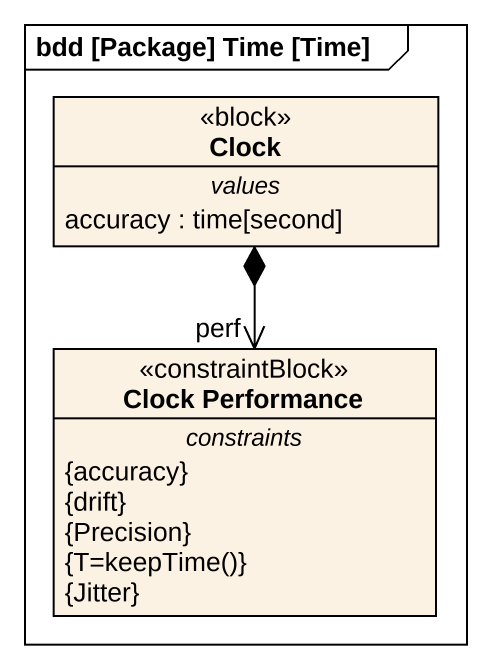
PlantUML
@startuml
mainframe bdd [Package] Time [Time]
hide circle
hide empty members
class Clock <<block>> {
  -- values --
  accuracy : time[second]
}
class "Clock Performance" as Clock_Performance <<constraintBlock>> {
  -- constraints --
  {accuracy}
  {drift}
  {Precision}
  {field} {T=keepTime()}
  {Jitter}
}
Clock *--> "perf" Clock_Performance
@enduml
